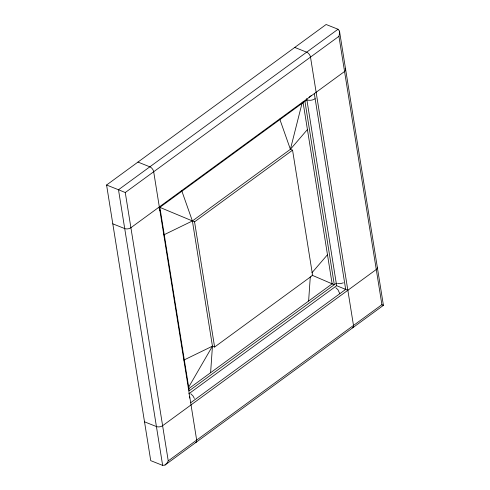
<?xml version="1.0" encoding="UTF-8"?>
<svg xmlns="http://www.w3.org/2000/svg" width="490" height="490" viewBox="0 0 490 490"><rect width="100%" height="100%" fill="white"/><g stroke="black" fill="none" stroke-linecap="round" stroke-linejoin="round"><path stroke-width="0.73" d="M210.608 372.7L212.446 346.173L192.392 220.972L181.735 190.708M308.62 301.044L310.293 276.789M163.734 234.918L192.392 220.972L290.399 149.315L302.195 102.637M383.015 305.203L383.419 305.35L381.906 304.676L338.921 36.321L339.686 32.671L339.49 31.103L338.033 29.241L326.12 24.5L106.581 185.012L150.73 460.643L162.643 465.384L165.001 465.041L383.419 305.35L339.49 31.103M381.906 304.676L168.248 460.888L167.36 462.615L165.001 465.041M188.221 387.939L212.446 346.173L214.608 347.03L312.614 275.374L292.561 150.179L290.399 149.315L279.741 119.052M290.399 149.315L307.42 129.531M311.91 272.82L327.473 254.733M311.371 95.495L309.08 97.247M338.033 29.241L118.494 189.746L106.581 185.012M162.643 465.384L118.494 189.746L125.269 192.533L338.921 36.321M158.895 208.048L306.887 99.844A5.892 3.252 -9.1 0 0 315.137 98.698M159.789 207.337L194.555 221.835L292.561 150.179M188.295 389.017L332.14 283.851L302.998 101.908M336.263 283.275L189.256 390.763L159.875 207.331M188.662 393.905L336.655 285.701L345.683 289.412L190.635 402.774M183.787 360.119L212.446 346.173M343.355 282.816L340.477 283.655L337.518 283.624M294.76 47.432L306.667 52.167A4.422 2.505 53.8 0 1 310.501 57.103L353.486 325.458A4.422 2.505 53.8 0 1 352.616 327.871M137.947 162.08L149.854 166.821A4.422 2.505 53.8 0 1 153.689 171.751L196.674 440.106A4.422 2.505 53.8 0 1 195.804 442.519M332.306 283.912L334.303 284.708L304.927 101.277M345.095 289.18L347.851 290.276M112.798 223.832L124.711 228.573A4.422 2.438 -9.1 0 0 130.904 227.715L344.556 71.503A4.422 2.438 -9.1 0 0 345.107 68.563M144.513 421.823L156.426 426.563A4.422 2.438 -9.1 0 0 162.613 425.706L376.271 269.494A4.422 2.438 -9.1 0 0 377.312 267.221M311.848 275.117L332.14 283.851M335.84 287.746L337.984 289.774L339.803 293.712M190.788 393.801L192.931 395.828L194.401 398.45M189.428 396.514L189.826 398.101M314.323 93.608L345.683 289.412M306.691 98.631L336.655 285.701M194.555 221.835L214.608 347.03M125.269 192.533L168.248 460.888M159.55 210.008A5.892 3.252 -9.1 0 1 159.826 210.823"/></g></svg>
